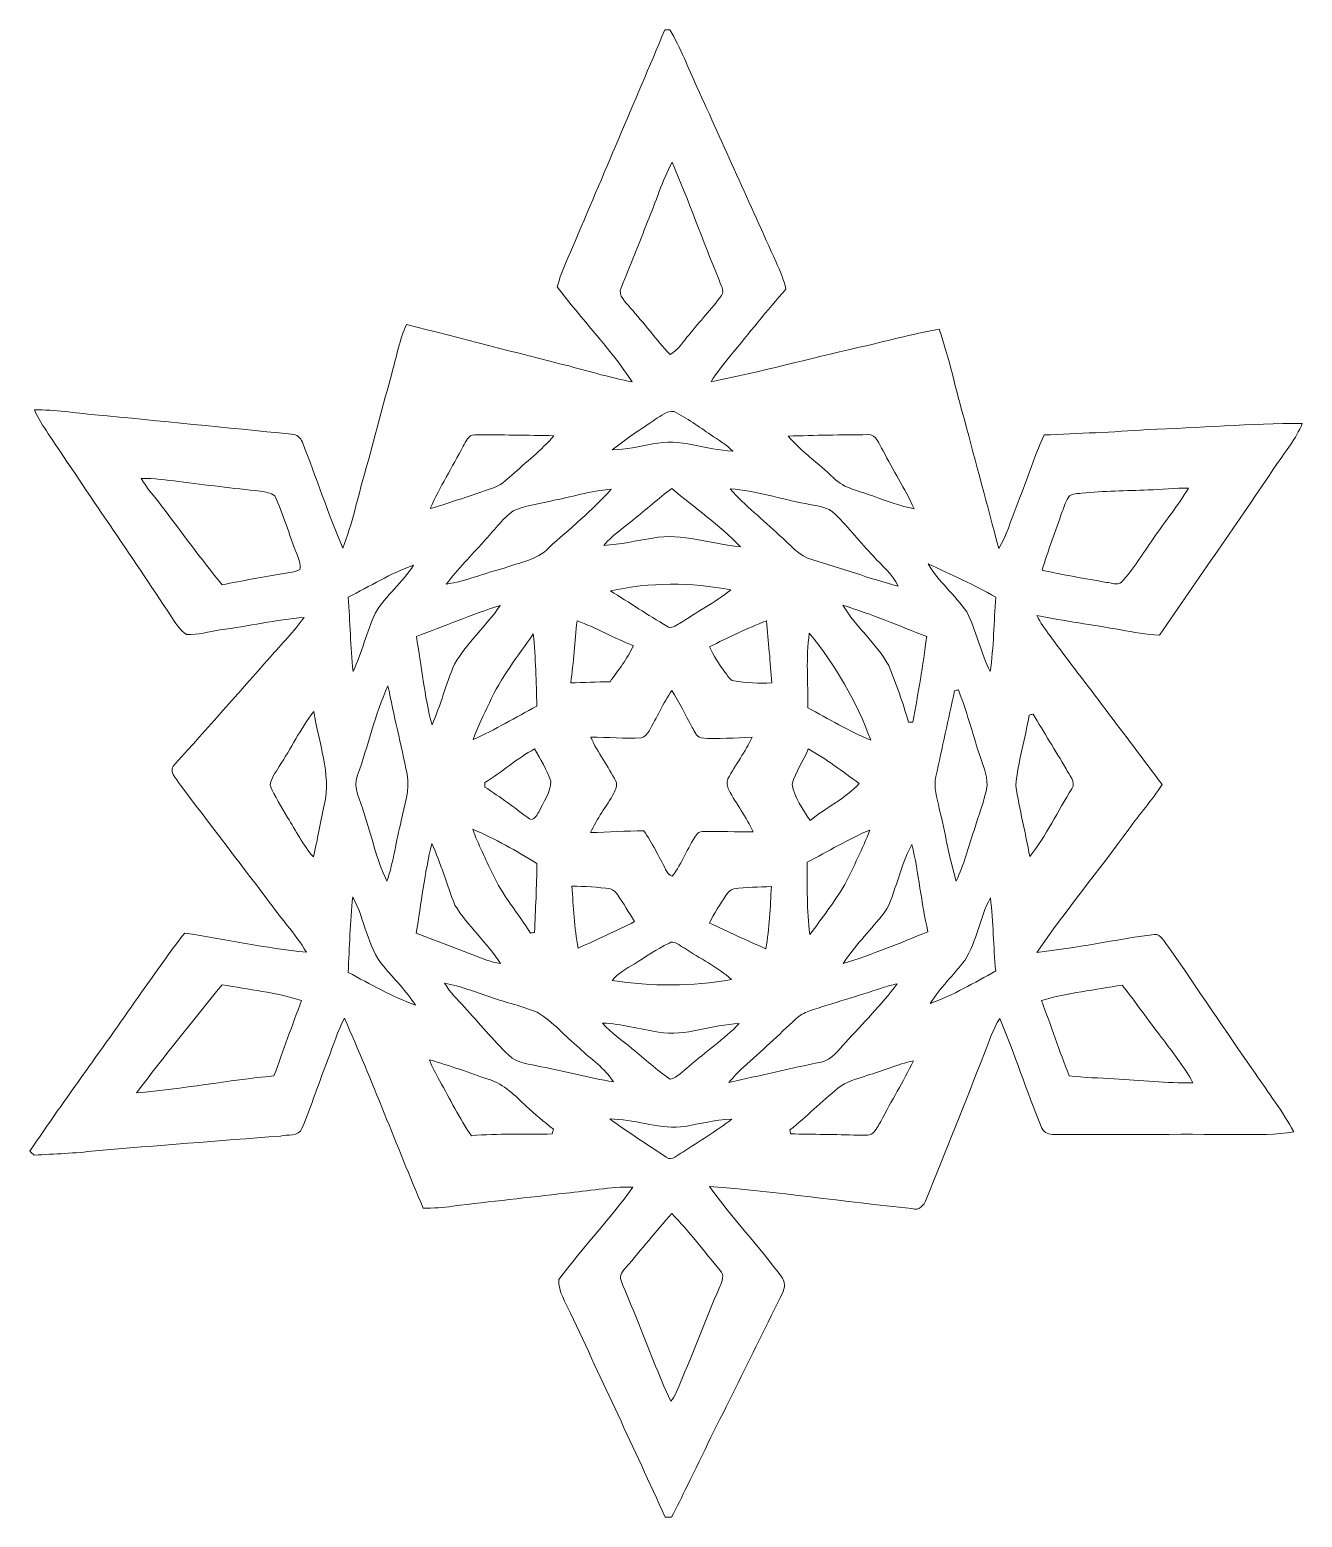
# Model space of a CAD drawing. Header units: centimetres. Extents: x -13.8 to 13.8, y -16.2 to 16.2.
import ezdxf

# ---------------------------------------------------------------- set-up
doc = ezdxf.new("R2010")
doc.units = ezdxf.units.CM
doc.header["$MEASUREMENT"] = 0
doc.layers.add('Layer 1', color=7, linetype='Continuous')

msp = doc.modelspace()

# ---------------------------------------------------------------- linework, layer by layer
at = {"layer": 'Layer 1', "color": 9, "lineweight": 9}
for points, knots in [([(-0.02486, 16.17504), (0.00265, 16.17504), (0.05698, 16.17574), (0.08414, 16.17574), (0.08414, 16.17574), (0.31557, 15.77887), (0.48172, 15.34954), (0.67328, 14.93291), (0.67328, 14.93291), (1.2469, 13.66114), (1.82263, 12.39009), (2.3966, 11.11797), (2.3966, 11.11797), (2.47986, 10.92959), (2.56241, 10.73944), (2.60686, 10.53694), (2.60686, 10.53694), (2.19446, 10.06775), (1.80852, 9.57668), (1.40988, 9.09549), (1.40988, 9.09549), (1.25784, 8.91064), (1.10755, 8.72331), (0.9802, 8.52011), (0.9802, 8.52011), (2.04982, 8.73813), (3.10674, 9.01647), (4.17072, 9.26165), (4.17072, 9.26165), (4.76126, 9.39147), (5.3423, 9.56257), (5.9399, 9.66064), (5.9399, 9.66064), (6.16568, 9.01824), (6.2955, 8.34831), (6.48847, 7.69602), (6.48847, 7.69602), (6.73612, 6.76257), (6.9873, 5.82983), (7.23495, 4.89603), (7.23495, 4.89603), (7.40993, 5.17119), (7.49177, 5.49152), (7.61383, 5.79138), (7.61383, 5.79138), (7.82126, 6.31349), (7.98954, 6.85112), (8.22413, 7.3623), (8.22413, 7.3623), (8.9692, 7.39969), (9.71568, 7.4198), (10.45934, 7.48118), (10.45934, 7.48118), (11.5847, 7.50799), (12.70794, 7.62335), (13.83436, 7.60959), (13.83436, 7.60959), (13.6989, 7.28433), (13.47206, 7.01022), (13.27697, 6.72059), (13.27697, 6.72059), (12.44054, 5.47352), (11.57553, 4.24621), (10.72957, 3.00549), (10.72957, 3.00549), (10.44558, 3.01819), (10.16724, 3.07957), (9.88747, 3.12332), (9.88747, 3.12332), (9.28034, 3.23303), (8.66828, 3.31452), (8.06361, 3.438), (8.06361, 3.438), (8.14088, 3.27925), (8.24636, 3.13778), (8.34973, 2.99456), (8.34973, 2.99456), (9.15794, 1.91364), (9.98027, 0.84332), (10.78601, -0.23971), (10.78601, -0.23971), (10.56976, -0.58191), (10.29635, -0.88318), (10.06105, -1.21161), (10.06105, -1.21161), (9.40594, -2.11296), (8.70039, -2.97691), (8.06327, -3.89096), (8.06327, -3.89096), (8.92052, -3.79995), (9.76437, -3.61403), (10.61844, -3.49832), (10.61844, -3.49832), (10.76978, -3.48562), (10.82587, -3.6673), (10.91407, -3.75514), (10.91407, -3.75514), (11.5526, -4.67095), (12.16678, -5.6037), (12.80848, -6.51704), (12.80848, -6.51704), (13.09706, -6.93614), (13.40327, -7.34642), (13.65092, -7.79198), (13.65092, -7.79198), (13.25969, -7.86324), (12.85928, -7.85054), (12.46382, -7.8523), (12.46382, -7.8523), (11.11057, -7.83996), (9.75766, -7.85724), (8.40476, -7.84807), (8.40476, -7.84807), (8.29258, -7.85477), (8.19239, -7.7821), (8.15746, -7.67697), (8.15746, -7.67697), (7.83679, -6.90192), (7.58632, -6.0997), (7.25717, -5.32818), (7.25717, -5.32818), (7.10477, -5.56031), (7.02893, -5.83018), (6.92556, -6.08559), (6.92556, -6.08559), (6.50752, -7.14745), (6.08137, -8.20649), (5.66015, -9.26694), (5.66015, -9.26694), (5.60441, -9.38583), (5.50598, -9.528), (5.34371, -9.45921), (5.34371, -9.45921), (3.87615, -9.31351), (2.4153, -9.09338), (0.94422, -8.98225), (0.94422, -8.98225), (1.44234, -9.67017), (2.02901, -10.29), (2.5303, -10.97544), (2.5303, -10.97544), (2.59169, -11.05835), (2.58216, -11.17476), (2.54583, -11.26754), (2.54583, -11.26754), (1.86144, -12.68183), (1.14212, -14.07989), (0.46162, -15.49664), (0.46162, -15.49664), (0.34873, -15.72348), (0.23584, -15.95067), (0.11872, -16.17574), (0.11872, -16.17574), (0.07285, -16.17363), (0.02735, -16.17186), (-0.01816, -16.17045), (-0.01816, -16.17045), (-0.69514, -14.68808), (-1.38553, -13.21206), (-2.07733, -11.73639), (-2.07733, -11.73639), (-2.17681, -11.50073), (-2.34473, -11.27531), (-2.33168, -11.00719), (-2.33168, -11.00719), (-1.82297, -10.31681), (-1.21408, -9.6998), (-0.72266, -8.99566), (-0.72266, -8.99566), (-1.2109, -8.98366), (-1.69033, -9.08561), (-2.17469, -9.12689), (-2.17469, -9.12689), (-2.99385, -9.2239), (-3.81406, -9.30857), (-4.63251, -9.40982), (-4.63251, -9.40982), (-4.84664, -9.44333), (-5.06359, -9.45321), (-5.27985, -9.45462), (-5.27985, -9.45462), (-5.85982, -8.08196), (-6.38687, -6.68673), (-6.99083, -5.32394), (-6.99083, -5.32394), (-7.14605, -5.60158), (-7.2286, -5.91061), (-7.34537, -6.20448), (-7.34537, -6.20448), (-7.53975, -6.70824), (-7.71155, -7.22083), (-7.91546, -7.72036), (-7.91546, -7.72036), (-7.98813, -7.90346), (-8.23331, -7.84454), (-8.38465, -7.88582), (-8.38465, -7.88582), (-9.72591, -7.98848), (-11.06717, -8.09501), (-12.40843, -8.20402), (-12.40843, -8.20402), (-12.84905, -8.26399), (-13.29391, -8.27211), (-13.73735, -8.30174), (-13.73735, -8.30174), (-13.76945, -8.27317), (-13.80191, -8.24495), (-13.83436, -8.21743), (-13.83436, -8.21743), (-13.04661, -7.04903), (-12.20559, -5.91732), (-11.40372, -4.75844), (-11.40372, -4.75844), (-11.08728, -4.33052), (-10.79765, -3.8832), (-10.4618, -3.46975), (-10.4618, -3.46975), (-9.58056, -3.61121), (-8.70462, -3.79571), (-7.81633, -3.88638), (-7.81633, -3.88638), (-8.06609, -3.47751), (-8.39522, -3.12579), (-8.67004, -2.73456), (-8.67004, -2.73456), (-9.29976, -1.90659), (-9.93229, -1.08073), (-10.55987, -0.251), (-10.55987, -0.251), (-10.64737, -0.11024), (-10.84739, 0.06967), (-10.66394, 0.21608), (-10.66394, 0.21608), (-9.97427, 0.98443), (-9.28988, 1.75807), (-8.60725, 2.53277), (-8.60725, 2.53277), (-8.3536, 2.81464), (-8.09114, 3.08945), (-7.86713, 3.39566), (-7.86713, 3.39566), (-8.48061, 3.34345), (-9.08244, 3.20305), (-9.69204, 3.1212), (-9.69204, 3.1212), (-9.93617, 3.08734), (-10.17782, 3.00972), (-10.42618, 3.02207), (-10.42618, 3.02207), (-10.57751, 3.11944), (-10.66605, 3.28242), (-10.76625, 3.426), (-10.76625, 3.426), (-11.64149, 4.75597), (-12.5499, 6.06407), (-13.4329, 7.38946), (-13.4329, 7.38946), (-13.53873, 7.55703), (-13.65868, 7.7186), (-13.72818, 7.90593), (-13.72818, 7.90593), (-13.28897, 7.92004), (-12.8547, 7.83855), (-12.41866, 7.8015), (-12.41866, 7.8015), (-10.99238, 7.6678), (-9.56787, 7.51928), (-8.14194, 7.38064), (-8.14194, 7.38064), (-8.03505, 7.37323), (-7.94191, 7.30444), (-7.90628, 7.20284), (-7.90628, 7.20284), (-7.60289, 6.44049), (-7.35101, 5.65662), (-7.02681, 4.90273), (-7.02681, 4.90273), (-6.82114, 5.43507), (-6.70543, 5.99564), (-6.54844, 6.54279), (-6.54844, 6.54279), (-6.34277, 7.26987), (-6.1558, 8.00188), (-5.95366, 8.72966), (-5.95366, 8.72966), (-5.85841, 9.0768), (-5.79526, 9.43698), (-5.64074, 9.76436), (-5.64074, 9.76436), (-4.45329, 9.46944), (-3.27149, 9.15194), (-2.08438, 8.8556), (-2.08438, 8.8556), (-1.63812, 8.7346), (-1.19327, 8.60478), (-0.73818, 8.51941), (-0.73818, 8.51941), (-1.21725, 9.25248), (-1.83955, 9.88078), (-2.36308, 10.58281), (-2.36308, 10.58281), (-2.29005, 10.88231), (-2.15847, 11.16242), (-2.03288, 11.44288), (-2.03288, 11.44288), (-1.36648, 13.02156), (-0.6895, 14.5953), (-0.02486, 16.17504), (-0.02486, 16.17504), (-0.02486, 16.17504), (-0.02486, 16.17504), (-0.02486, 16.17504)], [0, 0, 0, 0, 0.01265823, 0.01265823, 0.01265823, 0.01265823, 0.02531646, 0.02531646, 0.02531646, 0.02531646, 0.03797468, 0.03797468, 0.03797468, 0.03797468, 0.05063291, 0.05063291, 0.05063291, 0.05063291, 0.06329114, 0.06329114, 0.06329114, 0.06329114, 0.07594937, 0.07594937, 0.07594937, 0.07594937, 0.08860759, 0.08860759, 0.08860759, 0.08860759, 0.10126582, 0.10126582, 0.10126582, 0.10126582, 0.11392405, 0.11392405, 0.11392405, 0.11392405, 0.12658228, 0.12658228, 0.12658228, 0.12658228, 0.13924051, 0.13924051, 0.13924051, 0.13924051, 0.15189873, 0.15189873, 0.15189873, 0.15189873, 0.16455696, 0.16455696, 0.16455696, 0.16455696, 0.17721519, 0.17721519, 0.17721519, 0.17721519, 0.18987342, 0.18987342, 0.18987342, 0.18987342, 0.20253165, 0.20253165, 0.20253165, 0.20253165, 0.21518987, 0.21518987, 0.21518987, 0.21518987, 0.2278481, 0.2278481, 0.2278481, 0.2278481, 0.24050633, 0.24050633, 0.24050633, 0.24050633, 0.25316456, 0.25316456, 0.25316456, 0.25316456, 0.26582278, 0.26582278, 0.26582278, 0.26582278, 0.27848101, 0.27848101, 0.27848101, 0.27848101, 0.29113924, 0.29113924, 0.29113924, 0.29113924, 0.30379747, 0.30379747, 0.30379747, 0.30379747, 0.3164557, 0.3164557, 0.3164557, 0.3164557, 0.32911392, 0.32911392, 0.32911392, 0.32911392, 0.34177215, 0.34177215, 0.34177215, 0.34177215, 0.35443038, 0.35443038, 0.35443038, 0.35443038, 0.36708861, 0.36708861, 0.36708861, 0.36708861, 0.37974684, 0.37974684, 0.37974684, 0.37974684, 0.39240506, 0.39240506, 0.39240506, 0.39240506, 0.40506329, 0.40506329, 0.40506329, 0.40506329, 0.41772152, 0.41772152, 0.41772152, 0.41772152, 0.43037975, 0.43037975, 0.43037975, 0.43037975, 0.44303797, 0.44303797, 0.44303797, 0.44303797, 0.4556962, 0.4556962, 0.4556962, 0.4556962, 0.46835443, 0.46835443, 0.46835443, 0.46835443, 0.48101266, 0.48101266, 0.48101266, 0.48101266, 0.49367089, 0.49367089, 0.49367089, 0.49367089, 0.50632911, 0.50632911, 0.50632911, 0.50632911, 0.51898734, 0.51898734, 0.51898734, 0.51898734, 0.53164557, 0.53164557, 0.53164557, 0.53164557, 0.5443038, 0.5443038, 0.5443038, 0.5443038, 0.55696203, 0.55696203, 0.55696203, 0.55696203, 0.56962025, 0.56962025, 0.56962025, 0.56962025, 0.58227848, 0.58227848, 0.58227848, 0.58227848, 0.59493671, 0.59493671, 0.59493671, 0.59493671, 0.60759494, 0.60759494, 0.60759494, 0.60759494, 0.62025316, 0.62025316, 0.62025316, 0.62025316, 0.63291139, 0.63291139, 0.63291139, 0.63291139, 0.64556962, 0.64556962, 0.64556962, 0.64556962, 0.65822785, 0.65822785, 0.65822785, 0.65822785, 0.67088608, 0.67088608, 0.67088608, 0.67088608, 0.6835443, 0.6835443, 0.6835443, 0.6835443, 0.69620253, 0.69620253, 0.69620253, 0.69620253, 0.70886076, 0.70886076, 0.70886076, 0.70886076, 0.72151899, 0.72151899, 0.72151899, 0.72151899, 0.73417722, 0.73417722, 0.73417722, 0.73417722, 0.74683544, 0.74683544, 0.74683544, 0.74683544, 0.75949367, 0.75949367, 0.75949367, 0.75949367, 0.7721519, 0.7721519, 0.7721519, 0.7721519, 0.78481013, 0.78481013, 0.78481013, 0.78481013, 0.79746835, 0.79746835, 0.79746835, 0.79746835, 0.81012658, 0.81012658, 0.81012658, 0.81012658, 0.82278481, 0.82278481, 0.82278481, 0.82278481, 0.83544304, 0.83544304, 0.83544304, 0.83544304, 0.84810127, 0.84810127, 0.84810127, 0.84810127, 0.86075949, 0.86075949, 0.86075949, 0.86075949, 0.87341772, 0.87341772, 0.87341772, 0.87341772, 0.88607595, 0.88607595, 0.88607595, 0.88607595, 0.89873418, 0.89873418, 0.89873418, 0.89873418, 0.91139241, 0.91139241, 0.91139241, 0.91139241, 0.92405063, 0.92405063, 0.92405063, 0.92405063, 0.93670886, 0.93670886, 0.93670886, 0.93670886, 0.94936709, 0.94936709, 0.94936709, 0.94936709, 0.96202532, 0.96202532, 0.96202532, 0.96202532, 0.97468354, 0.97468354, 0.97468354, 0.97468354, 1, 1, 1, 1]), ([(-0.40481, 12.00485), (-0.57978, 11.51872), (-0.78157, 11.04283), (-0.9756, 10.56446), (-0.9756, 10.56446), (-1.05321, 10.3916), (-0.86977, 10.25155), (-0.77981, 10.12949), (-0.77981, 10.12949), (-0.47713, 9.80105), (-0.21713, 9.43487), (0.08838, 9.10996), (0.08838, 9.10996), (0.26335, 9.21191), (0.37201, 9.39571), (0.50465, 9.54352), (0.50465, 9.54352), (0.72973, 9.83456), (0.98937, 10.09703), (1.20598, 10.39407), (1.20598, 10.39407), (1.29241, 10.50449), (1.17176, 10.63678), (1.14883, 10.74967), (1.14883, 10.74967), (0.79922, 11.59351), (0.49195, 12.45464), (0.13247, 13.29461), (0.13247, 13.29461), (-0.08907, 12.88362), (-0.2129, 12.42924), (-0.40481, 12.00485), (-0.40481, 12.00485), (-0.40481, 12.00485), (-0.40481, 12.00485), (-0.40481, 12.00485)], [0, 0, 0, 0, 0.1, 0.1, 0.1, 0.1, 0.2, 0.2, 0.2, 0.2, 0.3, 0.3, 0.3, 0.3, 0.4, 0.4, 0.4, 0.4, 0.5, 0.5, 0.5, 0.5, 0.6, 0.6, 0.6, 0.6, 0.7, 0.7, 0.7, 0.7, 0.8, 0.8, 0.8, 0.8, 1, 1, 1, 1]), ([(-0.22983, 7.70308), (-0.54662, 7.48789), (-0.87047, 7.28151), (-1.16892, 7.04021), (-1.16892, 7.04021), (-0.87083, 7.04974), (-0.57908, 7.11077), (-0.28698, 7.1665), (-0.28698, 7.1665), (0.29757, 7.30338), (0.86978, 7.03633), (1.45116, 7.00846), (1.45116, 7.00846), (1.31569, 7.15698), (1.13683, 7.25399), (0.97385, 7.36724), (0.97385, 7.36724), (0.71209, 7.54221), (0.45809, 7.73201), (0.17481, 7.87171), (0.17481, 7.87171), (0.01359, 7.89605), (-0.10318, 7.77575), (-0.22983, 7.70308), (-0.22983, 7.70308), (-0.22983, 7.70308), (-0.22983, 7.70308), (-0.22983, 7.70308)], [0, 0, 0, 0, 0.125, 0.125, 0.125, 0.125, 0.25, 0.25, 0.25, 0.25, 0.375, 0.375, 0.375, 0.375, 0.5, 0.5, 0.5, 0.5, 0.625, 0.625, 0.625, 0.625, 0.75, 0.75, 0.75, 0.75, 1, 1, 1, 1]), ([(-4.4106, 7.11923), (-4.64415, 6.6638), (-4.92108, 6.22953), (-5.12745, 5.76104), (-5.12745, 5.76104), (-4.67272, 5.89721), (-4.22293, 6.05137), (-3.77526, 6.20907), (-3.77526, 6.20907), (-3.60769, 6.25528), (-3.4821, 6.37805), (-3.35369, 6.48705), (-3.35369, 6.48705), (-3.0443, 6.76892), (-2.71128, 7.02751), (-2.43787, 7.34642), (-2.43787, 7.34642), (-3.0122, 7.3563), (-3.58687, 7.36477), (-4.16119, 7.36865), (-4.16119, 7.36865), (-4.2963, 7.36124), (-4.34958, 7.21766), (-4.4106, 7.11923), (-4.4106, 7.11923), (-4.4106, 7.11923), (-4.4106, 7.11923), (-4.4106, 7.11923)], [0, 0, 0, 0, 0.125, 0.125, 0.125, 0.125, 0.25, 0.25, 0.25, 0.25, 0.375, 0.375, 0.375, 0.375, 0.5, 0.5, 0.5, 0.5, 0.625, 0.625, 0.625, 0.625, 0.75, 0.75, 0.75, 0.75, 1, 1, 1, 1]), ([(2.65977, 7.33866), (2.94058, 6.99047), (3.32476, 6.7474), (3.63944, 6.43273), (3.63944, 6.43273), (3.87685, 6.18755), (4.2328, 6.14063), (4.5362, 6.0228), (4.5362, 6.0228), (4.8156, 5.91485), (5.09888, 5.81819), (5.39274, 5.75822), (5.39274, 5.75822), (5.20083, 6.1946), (4.93695, 6.595), (4.72175, 7.01975), (4.72175, 7.01975), (4.63074, 7.14992), (4.58241, 7.37817), (4.38626, 7.37006), (4.38626, 7.37006), (3.81088, 7.36547), (3.23515, 7.35559), (2.65977, 7.33866), (2.65977, 7.33866), (2.65977, 7.33866), (2.65977, 7.33866), (2.65977, 7.33866)], [0, 0, 0, 0, 0.125, 0.125, 0.125, 0.125, 0.25, 0.25, 0.25, 0.25, 0.375, 0.375, 0.375, 0.375, 0.5, 0.5, 0.5, 0.5, 0.625, 0.625, 0.625, 0.625, 0.75, 0.75, 0.75, 0.75, 1, 1, 1, 1]), ([(-11.40937, 6.41756), (-11.29119, 6.20201), (-11.12115, 6.02245), (-10.9751, 5.82595), (-10.9751, 5.82595), (-10.53589, 5.25022), (-10.10585, 4.66743), (-9.65253, 4.10298), (-9.65253, 4.10298), (-9.20733, 4.19153), (-8.76142, 4.27514), (-8.31339, 4.34887), (-8.31339, 4.34887), (-8.19697, 4.37321), (-8.07033, 4.37886), (-7.96238, 4.43495), (-7.96238, 4.43495), (-7.93274, 4.55419), (-7.99448, 4.6699), (-8.0294, 4.78067), (-8.0294, 4.78067), (-8.1945, 5.1973), (-8.32115, 5.6291), (-8.50424, 6.03832), (-8.50424, 6.03832), (-8.5942, 6.10641), (-8.71273, 6.11876), (-8.82068, 6.13922), (-8.82068, 6.13922), (-9.41194, 6.20554), (-10.00319, 6.27115), (-10.59269, 6.34947), (-10.59269, 6.34947), (-10.86397, 6.38052), (-11.13561, 6.42391), (-11.40937, 6.41756), (-11.40937, 6.41756), (-11.40937, 6.41756), (-11.40937, 6.41756), (-11.40937, 6.41756)], [0, 0, 0, 0, 0.09090909, 0.09090909, 0.09090909, 0.09090909, 0.18181818, 0.18181818, 0.18181818, 0.18181818, 0.27272727, 0.27272727, 0.27272727, 0.27272727, 0.36363636, 0.36363636, 0.36363636, 0.36363636, 0.45454545, 0.45454545, 0.45454545, 0.45454545, 0.54545455, 0.54545455, 0.54545455, 0.54545455, 0.63636364, 0.63636364, 0.63636364, 0.63636364, 0.72727273, 0.72727273, 0.72727273, 0.72727273, 0.81818182, 0.81818182, 0.81818182, 0.81818182, 1, 1, 1, 1]), ([(-2.51407, 5.92614), (-2.78501, 5.86299), (-3.06829, 5.8263), (-3.32405, 5.71341), (-3.32405, 5.71341), (-3.56747, 5.52538), (-3.75127, 5.27209), (-3.96082, 5.04878), (-3.96082, 5.04878), (-4.23457, 4.73869), (-4.52807, 4.44518), (-4.77785, 4.11498), (-4.77785, 4.11498), (-4.34676, 4.18553), (-3.94212, 4.35839), (-3.5209, 4.46881), (-3.5209, 4.46881), (-3.18894, 4.58699), (-2.80653, 4.64062), (-2.55075, 4.90661), (-2.55075, 4.90661), (-2.09214, 5.32606), (-1.60602, 5.72047), (-1.18903, 6.18261), (-1.18903, 6.18261), (-1.63988, 6.15086), (-2.07133, 6.00728), (-2.51407, 5.92614), (-2.51407, 5.92614), (-2.51407, 5.92614), (-2.51407, 5.92614), (-2.51407, 5.92614)], [0, 0, 0, 0, 0.11111111, 0.11111111, 0.11111111, 0.11111111, 0.22222222, 0.22222222, 0.22222222, 0.22222222, 0.33333333, 0.33333333, 0.33333333, 0.33333333, 0.44444444, 0.44444444, 0.44444444, 0.44444444, 0.55555556, 0.55555556, 0.55555556, 0.55555556, 0.66666667, 0.66666667, 0.66666667, 0.66666667, 0.77777778, 0.77777778, 0.77777778, 0.77777778, 1, 1, 1, 1]), ([(0.12648, 6.19672), (-0.16774, 5.98329), (-0.43409, 5.73458), (-0.7216, 5.51268), (-0.7216, 5.51268), (-0.93715, 5.33488), (-1.17245, 5.17613), (-1.35378, 4.96129), (-1.35378, 4.96129), (-0.99289, 4.97752), (-0.64258, 5.06748), (-0.28733, 5.12181), (-0.28733, 5.12181), (0.35614, 5.2421), (0.98126, 4.98246), (1.61732, 4.9306), (1.61732, 4.9306), (1.16611, 5.40403), (0.62777, 5.78044), (0.12648, 6.19672), (0.12648, 6.19672), (0.12648, 6.19672), (0.12648, 6.19672), (0.12648, 6.19672)], [0, 0, 0, 0, 0.14285714, 0.14285714, 0.14285714, 0.14285714, 0.28571429, 0.28571429, 0.28571429, 0.28571429, 0.42857143, 0.42857143, 0.42857143, 0.42857143, 0.57142857, 0.57142857, 0.57142857, 0.57142857, 0.71428571, 0.71428571, 0.71428571, 0.71428571, 1, 1, 1, 1]), ([(1.39648, 6.18931), (1.7168, 5.82066), (2.11156, 5.52538), (2.45975, 5.18389), (2.45975, 5.18389), (2.68976, 4.98987), (2.88449, 4.72211), (3.19, 4.64414), (3.19, 4.64414), (3.8123, 4.46493), (4.42155, 4.24198), (5.04667, 4.0737), (5.04667, 4.0737), (4.92778, 4.33546), (4.69318, 4.51503), (4.50868, 4.72669), (4.50868, 4.72669), (4.22822, 5.02409), (3.97422, 5.34547), (3.68565, 5.63439), (3.68565, 5.63439), (3.51985, 5.81396), (3.25597, 5.81396), (3.03583, 5.87146), (3.03583, 5.87146), (2.48691, 5.966), (1.95492, 6.15544), (1.39648, 6.18931), (1.39648, 6.18931), (1.39648, 6.18931), (1.39648, 6.18931), (1.39648, 6.18931)], [0, 0, 0, 0, 0.11111111, 0.11111111, 0.11111111, 0.11111111, 0.22222222, 0.22222222, 0.22222222, 0.22222222, 0.33333333, 0.33333333, 0.33333333, 0.33333333, 0.44444444, 0.44444444, 0.44444444, 0.44444444, 0.55555556, 0.55555556, 0.55555556, 0.55555556, 0.66666667, 0.66666667, 0.66666667, 0.66666667, 0.77777778, 0.77777778, 0.77777778, 0.77777778, 1, 1, 1, 1]), ([(10.48721, 6.16709), (10.00284, 6.15086), (9.51847, 6.14204), (9.03553, 6.09759), (9.03553, 6.09759), (8.94733, 6.0803), (8.84219, 6.09829), (8.77235, 6.03656), (8.77235, 6.03656), (8.69404, 5.93884), (8.66335, 5.81219), (8.61677, 5.69824), (8.61677, 5.69824), (8.46791, 5.27421), (8.30528, 4.85405), (8.17862, 4.4226), (8.17862, 4.4226), (8.64005, 4.31218), (9.11102, 4.24656), (9.57669, 4.15414), (9.57669, 4.15414), (9.67441, 4.15837), (9.81799, 4.073), (9.90583, 4.16225), (9.90583, 4.16225), (10.16583, 4.45082), (10.36832, 4.78349), (10.59092, 5.10029), (10.59092, 5.10029), (10.8414, 5.47211), (11.1282, 5.81925), (11.35892, 6.20448), (11.35892, 6.20448), (11.06788, 6.21718), (10.77719, 6.17802), (10.48721, 6.16709), (10.48721, 6.16709), (10.48721, 6.16709), (10.48721, 6.16709), (10.48721, 6.16709)], [0, 0, 0, 0, 0.09090909, 0.09090909, 0.09090909, 0.09090909, 0.18181818, 0.18181818, 0.18181818, 0.18181818, 0.27272727, 0.27272727, 0.27272727, 0.27272727, 0.36363636, 0.36363636, 0.36363636, 0.36363636, 0.45454545, 0.45454545, 0.45454545, 0.45454545, 0.54545455, 0.54545455, 0.54545455, 0.54545455, 0.63636364, 0.63636364, 0.63636364, 0.63636364, 0.72727273, 0.72727273, 0.72727273, 0.72727273, 0.81818182, 0.81818182, 0.81818182, 0.81818182, 1, 1, 1, 1]), ([(-6.90863, 3.83205), (-6.87441, 3.29477), (-6.85465, 2.75608), (-6.80491, 2.21986), (-6.80491, 2.21986), (-6.61018, 2.63155), (-6.51034, 3.08134), (-6.31843, 3.49409), (-6.31843, 3.49409), (-6.08807, 3.87438), (-5.72612, 4.15519), (-5.49046, 4.53161), (-5.49046, 4.53161), (-5.98682, 4.35416), (-6.4412, 4.0737), (-6.90863, 3.83205), (-6.90863, 3.83205), (-6.90863, 3.83205), (-6.90863, 3.83205), (-6.90863, 3.83205)], [0, 0, 0, 0, 0.16666667, 0.16666667, 0.16666667, 0.16666667, 0.33333333, 0.33333333, 0.33333333, 0.33333333, 0.5, 0.5, 0.5, 0.5, 0.66666667, 0.66666667, 0.66666667, 0.66666667, 1, 1, 1, 1]), ([(5.70072, 4.5623), (5.92297, 4.17036), (6.28668, 3.88461), (6.53786, 3.51349), (6.53786, 3.51349), (6.75799, 3.10109), (6.83702, 2.63225), (7.04939, 2.21527), (7.04939, 2.21527), (7.12665, 2.75114), (7.13017, 3.29371), (7.16863, 3.8324), (7.16863, 3.8324), (6.69873, 4.11216), (6.19284, 4.32523), (5.70072, 4.5623), (5.70072, 4.5623), (5.70072, 4.5623), (5.70072, 4.5623), (5.70072, 4.5623)], [0, 0, 0, 0, 0.16666667, 0.16666667, 0.16666667, 0.16666667, 0.33333333, 0.33333333, 0.33333333, 0.33333333, 0.5, 0.5, 0.5, 0.5, 0.66666667, 0.66666667, 0.66666667, 0.66666667, 1, 1, 1, 1]), ([(-1.2102, 3.9721), (-0.79957, 3.71563), (-0.39352, 3.4514), (0.02064, 3.20093), (0.02064, 3.20093), (0.11201, 3.13425), (0.2115, 3.22139), (0.29369, 3.26196), (0.29369, 3.26196), (0.66517, 3.50573), (1.05887, 3.71704), (1.40918, 3.99151), (1.40918, 3.99151), (0.54805, 4.1626), (-0.35224, 4.15943), (-1.2102, 3.9721), (-1.2102, 3.9721), (-1.2102, 3.9721), (-1.2102, 3.9721), (-1.2102, 3.9721)], [0, 0, 0, 0, 0.16666667, 0.16666667, 0.16666667, 0.16666667, 0.33333333, 0.33333333, 0.33333333, 0.33333333, 0.5, 0.5, 0.5, 0.5, 0.66666667, 0.66666667, 0.66666667, 0.66666667, 1, 1, 1, 1]), ([(-5.42767, 2.98044), (-5.31619, 2.33874), (-5.25586, 1.68646), (-5.08794, 1.05604), (-5.08794, 1.05604), (-4.89955, 1.48608), (-4.78349, 1.94398), (-4.6004, 2.37578), (-4.6004, 2.37578), (-4.33229, 2.84921), (-3.90684, 3.20552), (-3.60451, 3.6546), (-3.60451, 3.6546), (-4.22187, 3.45811), (-4.82054, 3.20657), (-5.42767, 2.98044), (-5.42767, 2.98044), (-5.42767, 2.98044), (-5.42767, 2.98044), (-5.42767, 2.98044)], [0, 0, 0, 0, 0.16666667, 0.16666667, 0.16666667, 0.16666667, 0.33333333, 0.33333333, 0.33333333, 0.33333333, 0.5, 0.5, 0.5, 0.5, 0.66666667, 0.66666667, 0.66666667, 0.66666667, 1, 1, 1, 1]), ([(3.84617, 3.65954), (4.12908, 3.18435), (4.57817, 2.83404), (4.84206, 2.34721), (4.84206, 2.34721), (5.00751, 1.94504), (5.15109, 1.53264), (5.27597, 1.11531), (5.27597, 1.11531), (5.2982, 1.11495), (5.343, 1.11425), (5.36523, 1.11354), (5.36523, 1.11354), (5.48376, 1.73196), (5.58889, 2.35356), (5.66862, 2.97797), (5.66862, 2.97797), (5.06501, 3.21469), (4.46494, 3.46622), (3.84617, 3.65954), (3.84617, 3.65954), (3.84617, 3.65954), (3.84617, 3.65954), (3.84617, 3.65954)], [0, 0, 0, 0, 0.14285714, 0.14285714, 0.14285714, 0.14285714, 0.28571429, 0.28571429, 0.28571429, 0.28571429, 0.42857143, 0.42857143, 0.42857143, 0.42857143, 0.57142857, 0.57142857, 0.57142857, 0.57142857, 0.71428571, 0.71428571, 0.71428571, 0.71428571, 1, 1, 1, 1]), ([(-1.93233, 3.31876), (-1.99054, 2.87144), (-2.00465, 2.41953), (-2.07168, 1.97291), (-2.07168, 1.97291), (-1.78664, 1.9715), (-1.50266, 1.99514), (-1.21725, 1.99443), (-1.21725, 1.99443), (-1.03698, 2.24808), (-0.84119, 2.49643), (-0.7089, 2.77971), (-0.7089, 2.77971), (-1.12518, 2.94023), (-1.51147, 3.17024), (-1.93233, 3.31876), (-1.93233, 3.31876), (-1.93233, 3.31876), (-1.93233, 3.31876), (-1.93233, 3.31876)], [0, 0, 0, 0, 0.16666667, 0.16666667, 0.16666667, 0.16666667, 0.33333333, 0.33333333, 0.33333333, 0.33333333, 0.5, 0.5, 0.5, 0.5, 0.66666667, 0.66666667, 0.66666667, 0.66666667, 1, 1, 1, 1]), ([(0.94316, 2.75572), (1.03417, 2.55993), (1.15659, 2.38143), (1.27971, 2.20433), (1.27971, 2.20433), (1.33545, 2.14048), (1.37848, 2.03571), (1.47232, 2.01419), (1.47232, 2.01419), (1.74502, 1.96585), (2.02266, 1.96127), (2.29853, 1.97009), (2.29853, 1.97009), (2.27137, 2.42094), (2.22515, 2.86967), (2.1867, 3.31946), (2.1867, 3.31946), (1.76054, 3.15895), (1.35238, 2.95469), (0.94316, 2.75572), (0.94316, 2.75572), (0.94316, 2.75572), (0.94316, 2.75572), (0.94316, 2.75572)], [0, 0, 0, 0, 0.14285714, 0.14285714, 0.14285714, 0.14285714, 0.28571429, 0.28571429, 0.28571429, 0.28571429, 0.42857143, 0.42857143, 0.42857143, 0.42857143, 0.57142857, 0.57142857, 0.57142857, 0.57142857, 0.71428571, 0.71428571, 0.71428571, 0.71428571, 1, 1, 1, 1]), ([(-2.88555, 3.03477), (-3.22316, 2.5497), (-3.59428, 2.07874), (-3.83946, 1.53723), (-3.83946, 1.53723), (-3.96011, 1.27229), (-4.09911, 1.01512), (-4.19436, 0.73889), (-4.19436, 0.73889), (-3.7174, 0.94986), (-3.26796, 1.22008), (-2.80864, 1.46632), (-2.80864, 1.46632), (-2.81782, 1.98984), (-2.83757, 2.51337), (-2.88555, 3.03477), (-2.88555, 3.03477), (-2.88555, 3.03477), (-2.88555, 3.03477), (-2.88555, 3.03477)], [0, 0, 0, 0, 0.16666667, 0.16666667, 0.16666667, 0.16666667, 0.33333333, 0.33333333, 0.33333333, 0.33333333, 0.5, 0.5, 0.5, 0.5, 0.66666667, 0.66666667, 0.66666667, 0.66666667, 1, 1, 1, 1]), ([(3.11556, 3.05312), (3.03725, 2.51725), (3.09193, 1.9715), (3.08205, 1.43175), (3.08205, 1.43175), (3.53431, 1.18904), (3.97563, 0.91846), (4.45224, 0.72584), (4.45224, 0.72584), (4.13931, 1.56898), (3.68883, 2.35956), (3.11556, 3.05312), (3.11556, 3.05312), (3.11556, 3.05312), (3.11556, 3.05312), (3.11556, 3.05312)], [0, 0, 0, 0, 0.2, 0.2, 0.2, 0.2, 0.4, 0.4, 0.4, 0.4, 0.6, 0.6, 0.6, 0.6, 1, 1, 1, 1]), ([(-6.04609, 1.9087), (-6.3276, 1.28217), (-6.47683, 0.6066), (-6.70578, -0.03969), (-6.70578, -0.03969), (-6.82326, -0.31591), (-6.63628, -0.58967), (-6.57384, -0.85178), (-6.57384, -0.85178), (-6.39816, -1.34638), (-6.30185, -1.8699), (-6.06655, -2.34191), (-6.06655, -2.34191), (-5.91979, -1.91541), (-5.87217, -1.46244), (-5.7554, -1.02711), (-5.7554, -1.02711), (-5.69437, -0.69409), (-5.56137, -0.35648), (-5.63157, -0.01393), (-5.63157, -0.01393), (-5.75751, 0.62953), (-5.9212, 1.26524), (-6.04609, 1.9087), (-6.04609, 1.9087), (-6.04609, 1.9087), (-6.04609, 1.9087), (-6.04609, 1.9087)], [0, 0, 0, 0, 0.125, 0.125, 0.125, 0.125, 0.25, 0.25, 0.25, 0.25, 0.375, 0.375, 0.375, 0.375, 0.5, 0.5, 0.5, 0.5, 0.625, 0.625, 0.625, 0.625, 0.75, 0.75, 0.75, 0.75, 1, 1, 1, 1]), ([(-0.36847, 0.9241), (-0.40657, 0.86096), (-0.45455, 0.79252), (-0.53145, 0.77558), (-0.53145, 0.77558), (-0.89975, 0.75653), (-1.26771, 0.79111), (-1.636, 0.78899), (-1.636, 0.78899), (-1.48607, 0.45138), (-1.25677, 0.15857), (-1.09167, -0.17021), (-1.09167, -0.17021), (-1.04545, -0.25523), (-1.09343, -0.34872), (-1.13223, -0.42668), (-1.13223, -0.42668), (-1.2924, -0.71773), (-1.5083, -0.97772), (-1.63953, -1.28499), (-1.63953, -1.28499), (-1.25288, -1.27476), (-0.86695, -1.2476), (-0.47995, -1.24725), (-0.47995, -1.24725), (-0.30003, -1.51324), (-0.15539, -1.80005), (-0.00758, -2.08474), (-0.00758, -2.08474), (0.03087, -2.13977), (0.0598, -2.2255), (0.13671, -2.23326), (0.13671, -2.23326), (0.35014, -1.95845), (0.46232, -1.61978), (0.65988, -1.33403), (0.65988, -1.33403), (0.68916, -1.2917), (0.7389, -1.26488), (0.7904, -1.26171), (0.7904, -1.26171), (1.15765, -1.24936), (1.52453, -1.279), (1.89178, -1.26947), (1.89178, -1.26947), (1.75137, -0.94597), (1.53018, -0.66622), (1.36437, -0.35683), (1.36437, -0.35683), (1.33015, -0.28451), (1.30863, -0.18962), (1.34638, -0.11624), (1.34638, -0.11624), (1.50866, 0.19385), (1.73056, 0.47078), (1.87237, 0.79181), (1.87237, 0.79181), (1.50337, 0.77946), (1.13366, 0.74031), (0.76465, 0.77417), (0.76465, 0.77417), (0.656, 0.79816), (0.62142, 0.92022), (0.56815, 1.00101), (0.56815, 1.00101), (0.42457, 1.27159), (0.29122, 1.54817), (0.12859, 1.80816), (0.12859, 1.80816), (-0.06508, 1.53017), (-0.19949, 1.21691), (-0.36847, 0.9241), (-0.36847, 0.9241), (-0.36847, 0.9241), (-0.36847, 0.9241), (-0.36847, 0.9241)], [0, 0, 0, 0, 0.05, 0.05, 0.05, 0.05, 0.1, 0.1, 0.1, 0.1, 0.15, 0.15, 0.15, 0.15, 0.2, 0.2, 0.2, 0.2, 0.25, 0.25, 0.25, 0.25, 0.3, 0.3, 0.3, 0.3, 0.35, 0.35, 0.35, 0.35, 0.4, 0.4, 0.4, 0.4, 0.45, 0.45, 0.45, 0.45, 0.5, 0.5, 0.5, 0.5, 0.55, 0.55, 0.55, 0.55, 0.6, 0.6, 0.6, 0.6, 0.65, 0.65, 0.65, 0.65, 0.7, 0.7, 0.7, 0.7, 0.75, 0.75, 0.75, 0.75, 0.8, 0.8, 0.8, 0.8, 0.85, 0.85, 0.85, 0.85, 0.9, 0.9, 0.9, 0.9, 1, 1, 1, 1]), ([(6.27504, 1.79723), (6.14275, 1.17669), (6.00552, 0.55721), (5.86864, -0.06262), (5.86864, -0.06262), (5.8122, -0.29439), (5.89722, -0.53005), (5.94061, -0.75759), (5.94061, -0.75759), (6.0729, -1.28252), (6.15263, -1.82157), (6.31243, -2.33909), (6.31243, -2.33909), (6.47471, -1.98526), (6.57314, -1.60673), (6.69802, -1.23948), (6.69802, -1.23948), (6.79221, -0.91281), (6.9305, -0.59778), (6.9813, -0.26017), (6.9813, -0.26017), (6.9873, -0.01746), (6.87688, 0.20408), (6.80915, 0.43057), (6.80915, 0.43057), (6.66063, 0.89482), (6.53327, 1.36613), (6.35794, 1.82122), (6.35794, 1.82122), (6.33713, 1.81522), (6.29585, 1.80322), (6.27504, 1.79723), (6.27504, 1.79723), (6.27504, 1.79723), (6.27504, 1.79723), (6.27504, 1.79723)], [0, 0, 0, 0, 0.1, 0.1, 0.1, 0.1, 0.2, 0.2, 0.2, 0.2, 0.3, 0.3, 0.3, 0.3, 0.4, 0.4, 0.4, 0.4, 0.5, 0.5, 0.5, 0.5, 0.6, 0.6, 0.6, 0.6, 0.7, 0.7, 0.7, 0.7, 0.8, 0.8, 0.8, 0.8, 1, 1, 1, 1]), ([(-8.41216, 0.15046), (-8.48484, 0.02099), (-8.59208, -0.10354), (-8.60866, -0.25629), (-8.60866, -0.25629), (-8.51165, -0.50324), (-8.35819, -0.72443), (-8.22872, -0.95515), (-8.22872, -0.95515), (-8.04669, -1.24442), (-7.89499, -1.55769), (-7.66745, -1.81522), (-7.66745, -1.81522), (-7.57467, -1.44163), (-7.51576, -1.06027), (-7.42933, -0.68527), (-7.42933, -0.68527), (-7.27481, 0.00124), (-7.55633, 0.67363), (-7.66075, 1.34567), (-7.66075, 1.34567), (-7.94862, 0.97137), (-8.15288, 0.54346), (-8.41216, 0.15046), (-8.41216, 0.15046), (-8.41216, 0.15046), (-8.41216, 0.15046), (-8.41216, 0.15046)], [0, 0, 0, 0, 0.125, 0.125, 0.125, 0.125, 0.25, 0.25, 0.25, 0.25, 0.375, 0.375, 0.375, 0.375, 0.5, 0.5, 0.5, 0.5, 0.625, 0.625, 0.625, 0.625, 0.75, 0.75, 0.75, 0.75, 1, 1, 1, 1]), ([(7.89711, 1.26912), (7.81174, 0.75618), (7.64876, 0.25559), (7.60783, -0.26405), (7.60783, -0.26405), (7.68439, -0.78158), (7.81596, -1.29064), (7.91017, -1.80605), (7.91017, -1.80605), (8.27035, -1.35167), (8.51624, -0.81827), (8.82633, -0.33002), (8.82633, -0.33002), (8.92652, -0.18045), (8.7533, -0.03051), (8.7025, 0.09966), (8.7025, 0.09966), (8.46156, 0.49654), (8.22308, 0.89553), (7.98072, 1.2917), (7.98072, 1.2917), (7.95991, 1.28605), (7.91792, 1.27476), (7.89711, 1.26912), (7.89711, 1.26912), (7.89711, 1.26912), (7.89711, 1.26912), (7.89711, 1.26912)], [0, 0, 0, 0, 0.125, 0.125, 0.125, 0.125, 0.25, 0.25, 0.25, 0.25, 0.375, 0.375, 0.375, 0.375, 0.5, 0.5, 0.5, 0.5, 0.625, 0.625, 0.625, 0.625, 0.75, 0.75, 0.75, 0.75, 1, 1, 1, 1]), ([(-3.93894, -0.19738), (-3.93894, -0.22172), (-3.9393, -0.27111), (-3.9393, -0.29545), (-3.9393, -0.29545), (-3.60451, -0.50923), (-3.28913, -0.75124), (-2.96881, -0.98548), (-2.96881, -0.98548), (-2.87109, -1.03805), (-2.81358, -0.90399), (-2.76807, -0.83908), (-2.76807, -0.83908), (-2.66435, -0.62283), (-2.50736, -0.41645), (-2.5063, -0.16669), (-2.5063, -0.16669), (-2.59132, 0.08202), (-2.72855, 0.30815), (-2.85662, 0.53605), (-2.85662, 0.53605), (-3.23868, 0.32473), (-3.56888, 0.03334), (-3.93894, -0.19738), (-3.93894, -0.19738), (-3.93894, -0.19738), (-3.93894, -0.19738), (-3.93894, -0.19738)], [0, 0, 0, 0, 0.125, 0.125, 0.125, 0.125, 0.25, 0.25, 0.25, 0.25, 0.375, 0.375, 0.375, 0.375, 0.5, 0.5, 0.5, 0.5, 0.625, 0.625, 0.625, 0.625, 0.75, 0.75, 0.75, 0.75, 1, 1, 1, 1]), ([(3.09404, 0.53464), (2.99209, 0.27182), (2.81253, 0.04039), (2.74197, -0.23266), (2.74197, -0.23266), (2.79524, -0.52158), (2.9681, -0.77946), (3.13214, -1.01935), (3.13214, -1.01935), (3.47892, -0.74101), (3.89626, -0.54769), (4.20177, -0.2196), (4.20177, -0.2196), (3.84051, 0.04322), (3.48633, 0.31909), (3.09404, 0.53464), (3.09404, 0.53464), (3.09404, 0.53464), (3.09404, 0.53464), (3.09404, 0.53464)], [0, 0, 0, 0, 0.16666667, 0.16666667, 0.16666667, 0.16666667, 0.33333333, 0.33333333, 0.33333333, 0.33333333, 0.5, 0.5, 0.5, 0.5, 0.66666667, 0.66666667, 0.66666667, 0.66666667, 1, 1, 1, 1]), ([(-4.20106, -1.21056), (-4.08641, -1.54428), (-3.91884, -1.85649), (-3.77349, -2.17752), (-3.77349, -2.17752), (-3.55794, -2.64636), (-3.21893, -3.03971), (-2.94341, -3.47186), (-2.94341, -3.47186), (-2.92259, -3.46869), (-2.88061, -3.46163), (-2.8598, -3.45846), (-2.8598, -3.45846), (-2.83793, -2.95681), (-2.81076, -2.45551), (-2.80653, -1.95386), (-2.80653, -1.95386), (-3.25773, -1.68222), (-3.71775, -1.42081), (-4.20106, -1.21056), (-4.20106, -1.21056), (-4.20106, -1.21056), (-4.20106, -1.21056), (-4.20106, -1.21056)], [0, 0, 0, 0, 0.14285714, 0.14285714, 0.14285714, 0.14285714, 0.28571429, 0.28571429, 0.28571429, 0.28571429, 0.42857143, 0.42857143, 0.42857143, 0.42857143, 0.57142857, 0.57142857, 0.57142857, 0.57142857, 0.71428571, 0.71428571, 0.71428571, 0.71428571, 1, 1, 1, 1]), ([(3.06758, -1.92564), (3.07217, -2.45092), (3.06088, -2.97833), (3.12579, -3.50079), (3.12579, -3.50079), (3.39532, -3.15083), (3.6599, -2.79347), (3.88815, -2.41494), (3.88815, -2.41494), (4.07547, -2.02406), (4.28078, -1.63918), (4.42931, -1.23137), (4.42931, -1.23137), (3.958, -1.4254), (3.52514, -1.70127), (3.06758, -1.92564), (3.06758, -1.92564), (3.06758, -1.92564), (3.06758, -1.92564), (3.06758, -1.92564)], [0, 0, 0, 0, 0.16666667, 0.16666667, 0.16666667, 0.16666667, 0.33333333, 0.33333333, 0.33333333, 0.33333333, 0.5, 0.5, 0.5, 0.5, 0.66666667, 0.66666667, 0.66666667, 0.66666667, 1, 1, 1, 1]), ([(-5.09394, -1.52171), (-5.24846, -2.16411), (-5.32395, -2.82205), (-5.43014, -3.47398), (-5.43014, -3.47398), (-4.92602, -3.6673), (-4.42225, -3.86203), (-3.91637, -4.05077), (-3.91637, -4.05077), (-3.81441, -4.08922), (-3.70823, -4.11639), (-3.59993, -4.13015), (-3.59993, -4.13015), (-3.89273, -3.67824), (-4.30901, -3.31805), (-4.59158, -2.8605), (-4.59158, -2.8605), (-4.76586, -2.41706), (-4.89249, -1.95492), (-5.09394, -1.52171), (-5.09394, -1.52171), (-5.09394, -1.52171), (-5.09394, -1.52171), (-5.09394, -1.52171)], [0, 0, 0, 0, 0.14285714, 0.14285714, 0.14285714, 0.14285714, 0.28571429, 0.28571429, 0.28571429, 0.28571429, 0.42857143, 0.42857143, 0.42857143, 0.42857143, 0.57142857, 0.57142857, 0.57142857, 0.57142857, 0.71428571, 0.71428571, 0.71428571, 0.71428571, 1, 1, 1, 1]), ([(5.00963, -2.40506), (4.92496, -2.64671), (4.86217, -2.90883), (4.68613, -3.10356), (4.68613, -3.10356), (4.40849, -3.44681), (4.09382, -3.76326), (3.85252, -4.13438), (3.85252, -4.13438), (4.48081, -3.94423), (5.08724, -3.68741), (5.69507, -3.44082), (5.69507, -3.44082), (5.55114, -2.81287), (5.4954, -2.16835), (5.34759, -1.54146), (5.34759, -1.54146), (5.19201, -1.81028), (5.11511, -2.11508), (5.00963, -2.40506), (5.00963, -2.40506), (5.00963, -2.40506), (5.00963, -2.40506), (5.00963, -2.40506)], [0, 0, 0, 0, 0.14285714, 0.14285714, 0.14285714, 0.14285714, 0.28571429, 0.28571429, 0.28571429, 0.28571429, 0.42857143, 0.42857143, 0.42857143, 0.42857143, 0.57142857, 0.57142857, 0.57142857, 0.57142857, 0.71428571, 0.71428571, 0.71428571, 0.71428571, 1, 1, 1, 1]), ([(-2.04628, -2.4474), (-2.01594, -2.8993), (-1.9909, -3.35298), (-1.91258, -3.79995), (-1.91258, -3.79995), (-1.50159, -3.6105), (-1.08743, -3.42741), (-0.68385, -3.22174), (-0.68385, -3.22174), (-0.80592, -3.02489), (-0.9248, -2.82557), (-1.05674, -2.63507), (-1.05674, -2.63507), (-1.09449, -2.5818), (-1.14141, -2.5303), (-1.20491, -2.50948), (-1.20491, -2.50948), (-1.48431, -2.4728), (-1.76512, -2.45269), (-2.04628, -2.4474), (-2.04628, -2.4474), (-2.04628, -2.4474), (-2.04628, -2.4474), (-2.04628, -2.4474)], [0, 0, 0, 0, 0.14285714, 0.14285714, 0.14285714, 0.14285714, 0.28571429, 0.28571429, 0.28571429, 0.28571429, 0.42857143, 0.42857143, 0.42857143, 0.42857143, 0.57142857, 0.57142857, 0.57142857, 0.57142857, 0.71428571, 0.71428571, 0.71428571, 0.71428571, 1, 1, 1, 1]), ([(1.47162, -2.50878), (1.39471, -2.52359), (1.34744, -2.59239), (1.3037, -2.65095), (1.3037, -2.65095), (1.17317, -2.84462), (1.05252, -3.04535), (0.94422, -3.25243), (0.94422, -3.25243), (1.35344, -3.43658), (1.75631, -3.6359), (2.16977, -3.81123), (2.16977, -3.81123), (2.25514, -3.36638), (2.26431, -2.91165), (2.29218, -2.46115), (2.29218, -2.46115), (2.01807, -2.46539), (1.74396, -2.47421), (1.47162, -2.50878), (1.47162, -2.50878), (1.47162, -2.50878), (1.47162, -2.50878), (1.47162, -2.50878)], [0, 0, 0, 0, 0.14285714, 0.14285714, 0.14285714, 0.14285714, 0.28571429, 0.28571429, 0.28571429, 0.28571429, 0.42857143, 0.42857143, 0.42857143, 0.42857143, 0.57142857, 0.57142857, 0.57142857, 0.57142857, 0.71428571, 0.71428571, 0.71428571, 0.71428571, 1, 1, 1, 1]), ([(-6.8102, -2.6827), (-6.86665, -3.22845), (-6.8864, -3.77737), (-6.90898, -4.32558), (-6.90898, -4.32558), (-6.43273, -4.58241), (-5.95472, -4.84699), (-5.44882, -5.04066), (-5.44882, -5.04066), (-5.64216, -4.7281), (-5.91274, -4.47657), (-6.14028, -4.19118), (-6.14028, -4.19118), (-6.50399, -3.75902), (-6.54809, -3.16918), (-6.8102, -2.6827), (-6.8102, -2.6827), (-6.8102, -2.6827), (-6.8102, -2.6827), (-6.8102, -2.6827)], [0, 0, 0, 0, 0.16666667, 0.16666667, 0.16666667, 0.16666667, 0.33333333, 0.33333333, 0.33333333, 0.33333333, 0.5, 0.5, 0.5, 0.5, 0.66666667, 0.66666667, 0.66666667, 0.66666667, 1, 1, 1, 1]), ([(6.49553, -4.06664), (6.25035, -4.38273), (5.95966, -4.6639), (5.74305, -5.00186), (5.74305, -5.00186), (6.24329, -4.82406), (6.70508, -4.5496), (7.16863, -4.29313), (7.16863, -4.29313), (7.11959, -3.76502), (7.11853, -3.23268), (7.05327, -2.70598), (7.05327, -2.70598), (6.81338, -3.13672), (6.76364, -3.65037), (6.49553, -4.06664), (6.49553, -4.06664), (6.49553, -4.06664), (6.49553, -4.06664), (6.49553, -4.06664)], [0, 0, 0, 0, 0.16666667, 0.16666667, 0.16666667, 0.16666667, 0.33333333, 0.33333333, 0.33333333, 0.33333333, 0.5, 0.5, 0.5, 0.5, 0.66666667, 0.66666667, 0.66666667, 0.66666667, 1, 1, 1, 1]), ([(0.05839, -3.69411), (-0.2069, -3.819), (-0.44361, -3.99468), (-0.6955, -4.14355), (-0.6955, -4.14355), (-0.8606, -4.25291), (-1.04968, -4.33969), (-1.17069, -4.50268), (-1.17069, -4.50268), (-0.31167, -4.63356), (0.56674, -4.63215), (1.42329, -4.48328), (1.42329, -4.48328), (1.1199, -4.20141), (0.73643, -4.02678), (0.39706, -3.79395), (0.39706, -3.79395), (0.29405, -3.75585), (0.17798, -3.60698), (0.05839, -3.69411), (0.05839, -3.69411), (0.05839, -3.69411), (0.05839, -3.69411), (0.05839, -3.69411)], [0, 0, 0, 0, 0.14285714, 0.14285714, 0.14285714, 0.14285714, 0.28571429, 0.28571429, 0.28571429, 0.28571429, 0.42857143, 0.42857143, 0.42857143, 0.42857143, 0.57142857, 0.57142857, 0.57142857, 0.57142857, 0.71428571, 0.71428571, 0.71428571, 0.71428571, 1, 1, 1, 1]), ([(-9.65324, -4.5944), (-10.27695, -5.37369), (-10.91195, -6.14556), (-11.51132, -6.94355), (-11.51132, -6.94355), (-10.51119, -6.86558), (-9.52306, -6.67191), (-8.524, -6.57454), (-8.524, -6.57454), (-8.32043, -6.03056), (-8.13771, -5.47917), (-7.92216, -4.93942), (-7.92216, -4.93942), (-8.48202, -4.75386), (-9.07539, -4.70235), (-9.65324, -4.5944), (-9.65324, -4.5944), (-9.65324, -4.5944), (-9.65324, -4.5944), (-9.65324, -4.5944)], [0, 0, 0, 0, 0.16666667, 0.16666667, 0.16666667, 0.16666667, 0.33333333, 0.33333333, 0.33333333, 0.33333333, 0.5, 0.5, 0.5, 0.5, 0.66666667, 0.66666667, 0.66666667, 0.66666667, 1, 1, 1, 1]), ([(-4.81383, -4.5623), (-4.69989, -4.75809), (-4.53302, -4.91331), (-4.38168, -5.07947), (-4.38168, -5.07947), (-4.06453, -5.43225), (-3.76114, -5.79914), (-3.41719, -6.12651), (-3.41719, -6.12651), (-3.23515, -6.31701), (-2.95328, -6.31419), (-2.71692, -6.3791), (-2.71692, -6.3791), (-2.1888, -6.47259), (-1.67163, -6.62005), (-1.14247, -6.70754), (-1.14247, -6.70754), (-1.33014, -6.40874), (-1.6353, -6.21083), (-1.88471, -5.96953), (-1.88471, -5.96953), (-2.19445, -5.71623), (-2.45409, -5.39979), (-2.80018, -5.19412), (-2.80018, -5.19412), (-3.12685, -5.05442), (-3.47857, -4.98387), (-3.8123, -4.86357), (-3.8123, -4.86357), (-4.14497, -4.76021), (-4.46776, -4.61557), (-4.81383, -4.5623), (-4.81383, -4.5623), (-4.81383, -4.5623), (-4.81383, -4.5623), (-4.81383, -4.5623)], [0, 0, 0, 0, 0.1, 0.1, 0.1, 0.1, 0.2, 0.2, 0.2, 0.2, 0.3, 0.3, 0.3, 0.3, 0.4, 0.4, 0.4, 0.4, 0.5, 0.5, 0.5, 0.5, 0.6, 0.6, 0.6, 0.6, 0.7, 0.7, 0.7, 0.7, 0.8, 0.8, 0.8, 0.8, 1, 1, 1, 1]), ([(4.69742, -4.66319), (4.17037, -4.84134), (3.6352, -4.99339), (3.10674, -5.1659), (3.10674, -5.1659), (3.00303, -5.20294), (2.90672, -5.26115), (2.82664, -5.33735), (2.82664, -5.33735), (2.44634, -5.68554), (2.07381, -6.04326), (1.68717, -6.38475), (1.68717, -6.38475), (1.5704, -6.48529), (1.46809, -6.60065), (1.36755, -6.71706), (1.36755, -6.71706), (2.03783, -6.5756), (2.70387, -6.41226), (3.37521, -6.27468), (3.37521, -6.27468), (3.61263, -6.23552), (3.74598, -6.00622), (3.90613, -5.85205), (3.90613, -5.85205), (4.28043, -5.42872), (4.68578, -5.02867), (5.02444, -4.5757), (5.02444, -4.5757), (4.91296, -4.59616), (4.80396, -4.6265), (4.69742, -4.66319), (4.69742, -4.66319), (4.69742, -4.66319), (4.69742, -4.66319), (4.69742, -4.66319)], [0, 0, 0, 0, 0.1, 0.1, 0.1, 0.1, 0.2, 0.2, 0.2, 0.2, 0.3, 0.3, 0.3, 0.3, 0.4, 0.4, 0.4, 0.4, 0.5, 0.5, 0.5, 0.5, 0.6, 0.6, 0.6, 0.6, 0.7, 0.7, 0.7, 0.7, 0.8, 0.8, 0.8, 0.8, 1, 1, 1, 1]), ([(8.1624, -4.93518), (8.36807, -5.48058), (8.55575, -6.03268), (8.766, -6.57631), (8.766, -6.57631), (9.09232, -6.61617), (9.42076, -6.6197), (9.74848, -6.64051), (9.74848, -6.64051), (10.31893, -6.66415), (10.8869, -6.74564), (11.45876, -6.72447), (11.45876, -6.72447), (11.26614, -6.36923), (11.00897, -6.05596), (10.76908, -5.73317), (10.76908, -5.73317), (10.47874, -5.36028), (10.20851, -4.97258), (9.91818, -4.6004), (9.91818, -4.6004), (9.33221, -4.70588), (8.73567, -4.76973), (8.1624, -4.93518), (8.1624, -4.93518), (8.1624, -4.93518), (8.1624, -4.93518), (8.1624, -4.93518)], [0, 0, 0, 0, 0.125, 0.125, 0.125, 0.125, 0.25, 0.25, 0.25, 0.25, 0.375, 0.375, 0.375, 0.375, 0.5, 0.5, 0.5, 0.5, 0.625, 0.625, 0.625, 0.625, 0.75, 0.75, 0.75, 0.75, 1, 1, 1, 1]), ([(-1.37742, -5.42731), (-1.19715, -5.6485), (-0.9502, -5.79914), (-0.73712, -5.98646), (-0.73712, -5.98646), (-0.46055, -6.20448), (-0.20443, -6.44966), (0.08732, -6.64757), (0.08732, -6.64757), (0.25842, -6.61899), (0.36954, -6.4613), (0.50501, -6.36746), (0.50501, -6.36746), (0.86061, -6.05067), (1.25889, -5.78079), (1.59262, -5.44001), (1.59262, -5.44001), (1.00031, -5.45165), (0.43128, -5.72858), (-0.16527, -5.62628), (-0.16527, -5.62628), (-0.56744, -5.55043), (-0.96784, -5.45059), (-1.37742, -5.42731), (-1.37742, -5.42731), (-1.37742, -5.42731), (-1.37742, -5.42731), (-1.37742, -5.42731)], [0, 0, 0, 0, 0.125, 0.125, 0.125, 0.125, 0.25, 0.25, 0.25, 0.25, 0.375, 0.375, 0.375, 0.375, 0.5, 0.5, 0.5, 0.5, 0.625, 0.625, 0.625, 0.625, 0.75, 0.75, 0.75, 0.75, 1, 1, 1, 1]), ([(-5.1412, -6.22776), (-5.08724, -6.38651), (-5.00363, -6.53186), (-4.92177, -6.67791), (-4.92177, -6.67791), (-4.69601, -7.08007), (-4.49774, -7.49917), (-4.23103, -7.87735), (-4.23103, -7.87735), (-3.6479, -7.82126), (-3.06088, -7.86324), (-2.47632, -7.83784), (-2.47632, -7.83784), (-2.46962, -7.81279), (-2.45621, -7.76305), (-2.44951, -7.738), (-2.44951, -7.738), (-2.65166, -7.57537), (-2.85204, -7.40992), (-3.04113, -7.23177), (-3.04113, -7.23177), (-3.28243, -7.01058), (-3.51667, -6.75728), (-3.83946, -6.6585), (-3.83946, -6.6585), (-4.27091, -6.50822), (-4.702, -6.353), (-5.1412, -6.22776), (-5.1412, -6.22776), (-5.1412, -6.22776), (-5.1412, -6.22776), (-5.1412, -6.22776)], [0, 0, 0, 0, 0.11111111, 0.11111111, 0.11111111, 0.11111111, 0.22222222, 0.22222222, 0.22222222, 0.22222222, 0.33333333, 0.33333333, 0.33333333, 0.33333333, 0.44444444, 0.44444444, 0.44444444, 0.44444444, 0.55555556, 0.55555556, 0.55555556, 0.55555556, 0.66666667, 0.66666667, 0.66666667, 0.66666667, 0.77777778, 0.77777778, 0.77777778, 0.77777778, 1, 1, 1, 1]), ([(4.36863, -6.5696), (4.15167, -6.64616), (3.91707, -6.69519), (3.73504, -6.84477), (3.73504, -6.84477), (3.38085, -7.13828), (3.05347, -7.46284), (2.6947, -7.7507), (2.6947, -7.7507), (2.69787, -7.77258), (2.70422, -7.81632), (2.70775, -7.83819), (2.70775, -7.83819), (3.19635, -7.84878), (3.68495, -7.85054), (4.17389, -7.86536), (4.17389, -7.86536), (4.27373, -7.85407), (4.40955, -7.89816), (4.49669, -7.8202), (4.49669, -7.8202), (4.57395, -7.75176), (4.6184, -7.65616), (4.66814, -7.56796), (4.66814, -7.56796), (4.89674, -7.12382), (5.16661, -6.70154), (5.37969, -6.24928), (5.37969, -6.24928), (5.03326, -6.32372), (4.70624, -6.46483), (4.36863, -6.5696), (4.36863, -6.5696), (4.36863, -6.5696), (4.36863, -6.5696), (4.36863, -6.5696)], [0, 0, 0, 0, 0.1, 0.1, 0.1, 0.1, 0.2, 0.2, 0.2, 0.2, 0.3, 0.3, 0.3, 0.3, 0.4, 0.4, 0.4, 0.4, 0.5, 0.5, 0.5, 0.5, 0.6, 0.6, 0.6, 0.6, 0.7, 0.7, 0.7, 0.7, 0.8, 0.8, 0.8, 0.8, 1, 1, 1, 1]), ([(-1.22114, -7.51293), (-0.82602, -7.80962), (-0.39952, -8.06362), (0.00653, -8.34619), (0.00653, -8.34619), (0.13177, -8.44003), (0.25418, -8.28375), (0.3639, -8.23718), (0.3639, -8.23718), (0.71985, -8.00012), (1.08709, -7.77787), (1.42929, -7.51999), (1.42929, -7.51999), (1.05146, -7.5281), (0.68739, -7.63781), (0.31521, -7.68791), (0.31521, -7.68791), (-0.20584, -7.72707), (-0.70149, -7.51364), (-1.22114, -7.51293), (-1.22114, -7.51293), (-1.22114, -7.51293), (-1.22114, -7.51293), (-1.22114, -7.51293)], [0, 0, 0, 0, 0.14285714, 0.14285714, 0.14285714, 0.14285714, 0.28571429, 0.28571429, 0.28571429, 0.28571429, 0.42857143, 0.42857143, 0.42857143, 0.42857143, 0.57142857, 0.57142857, 0.57142857, 0.57142857, 0.71428571, 0.71428571, 0.71428571, 0.71428571, 1, 1, 1, 1]), ([(0.12436, -9.56751), (-0.21254, -9.95486), (-0.53428, -10.35456), (-0.87153, -10.74191), (-0.87153, -10.74191), (-0.9315, -10.82163), (-1.02817, -10.91583), (-0.97737, -11.02448), (-0.97737, -11.02448), (-0.8673, -11.3194), (-0.73571, -11.60621), (-0.62106, -11.89972), (-0.62106, -11.89972), (-0.37553, -12.48145), (-0.16845, -13.08082), (0.10249, -13.65056), (0.10249, -13.65056), (0.15752, -13.59799), (0.19527, -13.52991), (0.2242, -13.46041), (0.2242, -13.46041), (0.55334, -12.69806), (0.84438, -11.91983), (1.17105, -11.15642), (1.17105, -11.15642), (1.21832, -11.04671), (1.27724, -10.90842), (1.18128, -10.80646), (1.18128, -10.80646), (0.8285, -10.39407), (0.50113, -9.95874), (0.12436, -9.56751)], [0, 0, 0, 0, 0.11111111, 0.11111111, 0.11111111, 0.11111111, 0.22222222, 0.22222222, 0.22222222, 0.22222222, 0.33333333, 0.33333333, 0.33333333, 0.33333333, 0.44444444, 0.44444444, 0.44444444, 0.44444444, 0.55555556, 0.55555556, 0.55555556, 0.55555556, 0.66666667, 0.66666667, 0.66666667, 0.66666667, 0.77777778, 0.77777778, 0.77777778, 0.77777778, 1, 1, 1, 1])]:
    msp.add_open_spline(points, degree=3, knots=knots, dxfattribs=at)

doc.saveas('drawing.dxf')
